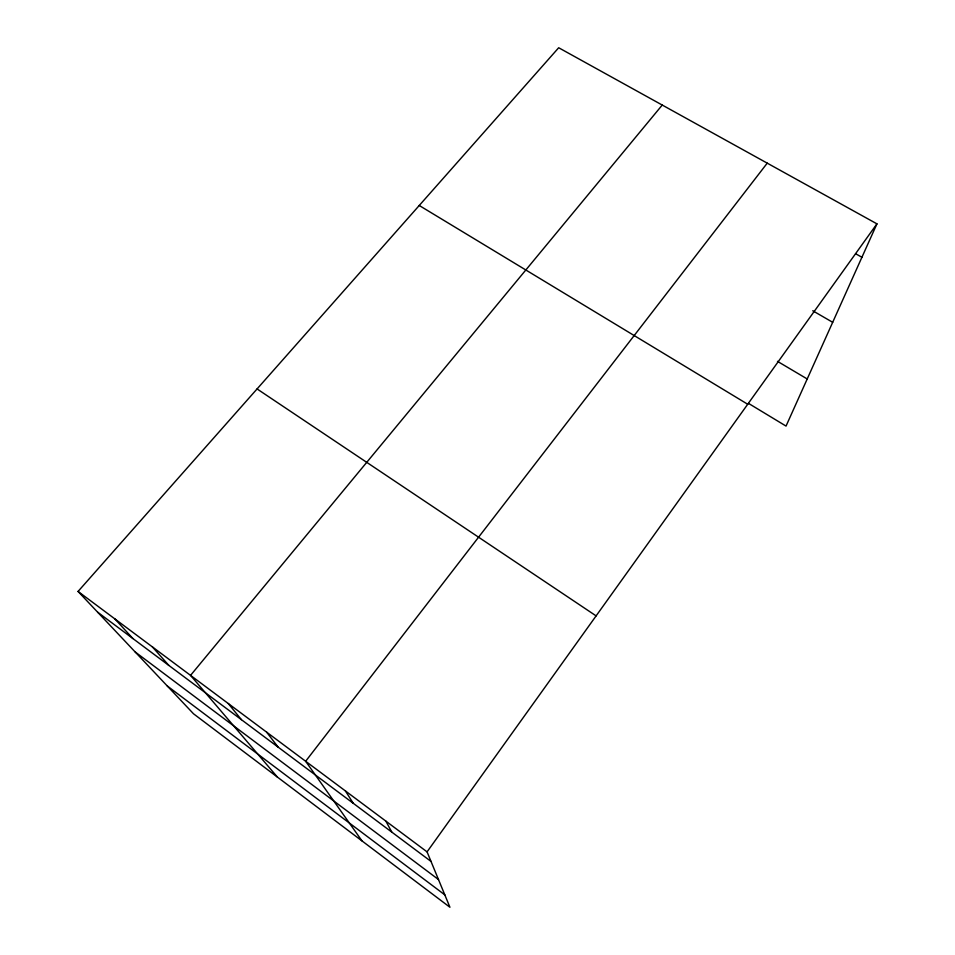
<?xml version="1.0" encoding="UTF-8"?>
<svg xmlns="http://www.w3.org/2000/svg" width="955" height="955" viewBox="0 0 955 955"><rect width="100%" height="100%" fill="white"/><g stroke="black" fill="none" stroke-linecap="round" stroke-linejoin="round"><path stroke-width="1.43" d="M78.059 591.443L427.064 851.86L449.924 907.25L193.507 713.779L78.059 591.443L558.687 47.75L876.941 223.852L786.037 426.085L748.613 403.452M427.064 851.86L876.941 223.852M767.235 163.15L305.648 761.266L362.005 840.913M662.245 105.05L190.546 675.376L277.392 777.072M855.585 253.696L861.923 257.265M812.753 310.769L832.688 322.301M777.477 361.348L807.214 378.968M419.245 205.492L747.717 404.252M257.074 388.936L596.111 615.88M97.625 612.179L431.015 861.422M135.156 651.943L438.5 879.555M167.244 685.953L444.815 894.859M114.898 618.936L132.936 638.573M152.394 646.905L168.844 665.42M228.245 703.501L241.4 719.664M266.612 732.127L278.048 747.061M345.4 790.919L353.219 803.262M385.856 821.109L391.789 832.091"/></g></svg>
